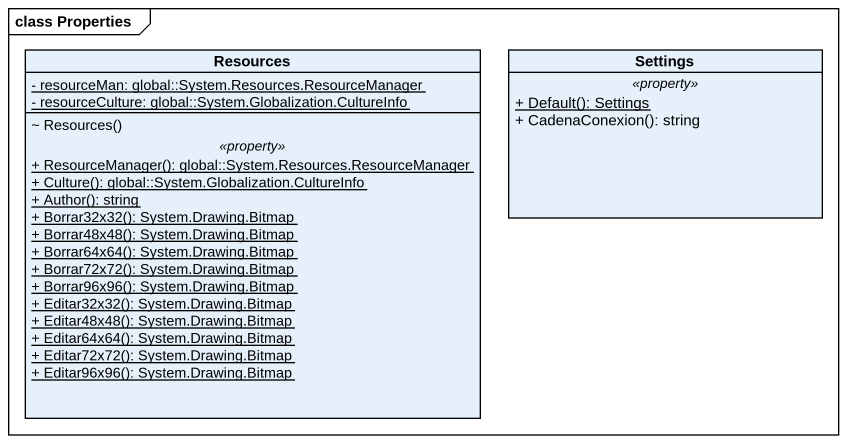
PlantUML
@startuml
mainframe class Properties
hide circle
hide empty members
skinparam classAttributeIconSize 0
class Resources {
  {static} - resourceMan: global::System.Resources.ResourceManager
  {static} - resourceCulture: global::System.Globalization.CultureInfo
  --
  ~ Resources()
  .. <<property>> ..
  {static} + ResourceManager(): global::System.Resources.ResourceManager
  {static} + Culture(): global::System.Globalization.CultureInfo
  {static} + Author(): string
  {static} + Borrar32x32(): System.Drawing.Bitmap
  {static} + Borrar48x48(): System.Drawing.Bitmap
  {static} + Borrar64x64(): System.Drawing.Bitmap
  {static} + Borrar72x72(): System.Drawing.Bitmap
  {static} + Borrar96x96(): System.Drawing.Bitmap
  {static} + Editar32x32(): System.Drawing.Bitmap
  {static} + Editar48x48(): System.Drawing.Bitmap
  {static} + Editar64x64(): System.Drawing.Bitmap
  {static} + Editar72x72(): System.Drawing.Bitmap
  {static} + Editar96x96(): System.Drawing.Bitmap
}
class Settings {
  .. <<property>> ..
  {static} + Default(): Settings
  + CadenaConexion(): string
}
@enduml
